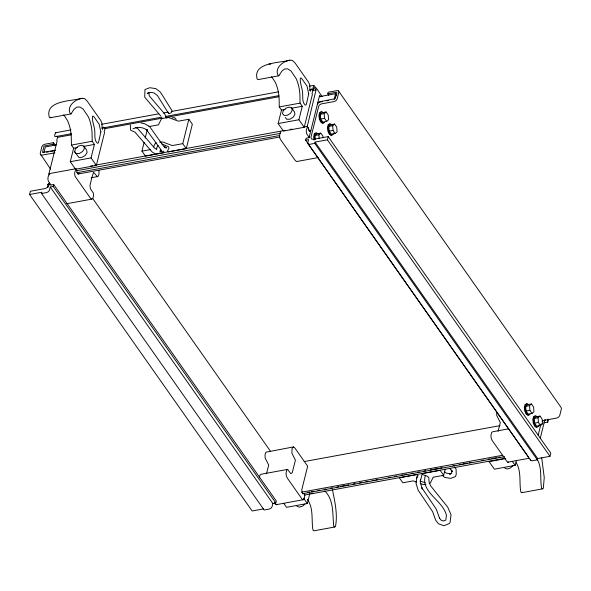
<?xml version="1.0" encoding="UTF-8"?>
<svg xmlns="http://www.w3.org/2000/svg" width="591" height="591" viewBox="0 0 591 591"><rect width="100%" height="100%" fill="white"/><g stroke="black" fill="none" stroke-linecap="round" stroke-linejoin="round"><path stroke-width="0.89" d="M130.301 124.952L130.604 130.219L134.94 132.133L152.131 151.998L155.005 153.697M548.67 419.248L547.68 422.506L547.628 419.211M496.662 412.104L496.765 415.554L500.311 422.565L498.11 431.29M425.335 475.637C420.423 492.207 443.095 500.525 446.419 515.271L445.828 520.102L443.612 521.011L441.012 520.11L439.349 517.834L439.63 518.373L436.232 509.095L421.856 487.819L422.343 488.993L420.364 482.618L420.541 479.286L420.445 480.764L422.233 473.62L440.177 470.31L443.678 475.29L433.218 477.21L430.263 483.142L429.435 483.645M263.593 508.881L252.15 510.979L29.55 194.483L30.355 191.262L45.278 188.529L47.509 187.34L48.883 185.411L49.548 182.752M43.882 152.729L45.322 146.952L56.211 144.958M54.195 145.748L53.131 144.241L53.53 142.63L44.62 144.27L42.951 145.157L41.917 146.605L40.158 153.66L50.604 169.166M272.857 503.51L275.827 502.963L53.227 186.468L50.257 187.015L272.857 503.51L272.059 506.716L271.025 508.157L269.356 509.05L264.155 510.003L41.555 193.508L41.872 192.223L29.55 194.483M56.854 136.122L57.696 137.326L56.817 139.875L57.076 141.168L48.964 173.688L49.843 174.936M50.257 187.015L49.459 190.221L48.425 191.661L46.755 192.555L41.555 193.508M53.227 186.468L53.707 184.54L50.737 185.086M104.363 127.405L105.205 128.609L104.179 131.379L104.518 132.709L96.363 165.428L75.574 169.24L70.277 161.705L73.639 148.23L71.415 145.076L71.289 137.592A21.66 9.899 79.6 0 0 67.559 120.638L63.762 114.772M74.651 151.769L75.367 148.917L78.027 146.339L81.403 145.246L83.907 146.147L86.633 150.025L87.091 152.5L85.296 155.389L82.083 157.339L78.958 157.442L74.651 151.769L76.232 153.564L79.357 153.461L82.57 151.51L84.365 148.622L83.907 146.147M96.363 165.428L91.058 157.893L94.42 144.418L92.196 141.264L92.078 133.773A21.66 9.899 79.6 0 0 88.347 116.826L83.08 109.054L79.829 107.008L76.749 107.111L74.111 109.187L70.972 113.937L50.191 117.757L49.26 117.055C44.65 100.093 73.04 101.15 81.95 98.313L84.528 98.549L87.15 101.061L100.78 120.438L101.955 123.364L102.066 128.705L102.509 129.333L103.322 126.984M163.833 151.082L163.397 152.818L145.438 156.12L141.936 151.141L144.101 142.431M145.187 138.08L147.358 129.37M164.704 147.595L165.133 145.851M161.89 143.96L168.553 146.753L168.923 148.363L167.534 150.838L168.302 151.924L186.261 148.629L182.759 143.65L188.839 119.264L178.386 121.185L168.716 117.572L162.252 118.399L161.424 118.909L158.469 124.841L148.88 126.6M186.261 148.629L192.341 124.243L188.839 119.264M311.789 88.657L313.06 90.467L312.033 93.238L312.373 94.567L304.217 127.287L283.429 131.099L278.132 123.563L281.486 110.089L279.27 106.934L279.144 99.451A21.66 9.899 79.6 0 0 275.413 82.496L271.616 76.631M304.217 127.287L298.913 119.751L302.274 106.277L300.051 103.122L299.933 95.631A21.66 9.899 79.6 0 0 296.194 78.684L290.927 70.913L287.684 68.866L284.603 68.97L281.966 71.038L278.826 75.796L258.038 79.615L257.115 78.913C252.505 61.952 280.895 63.008 289.797 60.171L292.382 60.408L295.005 62.919L308.635 82.297L309.81 85.222L309.913 90.563L310.364 91.191L310.785 90.401M309.706 89.987L313.333 89.322L314.338 87.512L316.03 89.921L307.298 126.282L309.847 131.483L310.829 130.626L310.334 131.446L309.588 131.342L308.746 130.271L308.354 128.062L307.32 126.858L306.382 129.954A3.391 1.551 79.6 0 0 307.261 134.667L309.366 137.666M528.221 456.644L305.621 140.156L306.101 138.228L309.071 137.681L319.628 95.336L320.64 96.769M305.621 140.156L308.591 139.609L307.793 142.815L308.17 143.997L530.77 460.492L532.136 460.825L537.337 459.872L314.737 143.377L315.055 142.091L327.377 139.831L549.977 456.326L537.655 458.586L315.055 142.091M328.855 95.343L327.798 93.836L328.197 92.233L337.106 90.6L338.473 90.925L561.073 407.421L561.45 408.61L559.692 415.665L558.658 417.113L556.981 418L543.993 420.386L542.316 421.272M334.137 99.465L335.577 93.688L319.251 96.688M327.377 139.831L328.182 136.61L313.26 139.35L311.435 138.907L310.932 137.326L318.682 106.225L319.716 104.777L321.393 103.89L334.38 101.504L336.057 100.618L337.092 99.17L338.85 92.115L338.473 90.925M333.501 133.049L333.161 134.416L331.662 135.28L329.911 133.943L328.589 130.914L328.19 127.353L328.877 124.612L330.376 123.748L332.12 125.085M259.323 477.838L259.981 475.208L260.926 474.292L287.647 469.387L290.735 473.59L292.176 472.918L295.426 460.167L291.88 453.157L292.094 448.414L293.439 446.922L294.791 447.897L307.66 466.203L301.802 489.703L302.149 492.569L302.947 493.825L303.944 493.596L304.882 495.199L304.188 498.634A3.391 1.551 79.6 0 1 302.038 499.048L287.27 478.053L286.266 475.681L286.051 472.94L286.701 470.303L287.647 469.387M275.827 502.963L276.307 501.035L53.707 184.54M283.887 503.554L286.532 507.322L307.32 503.51L309.839 493.404M443.678 475.29L445.193 469.195M505.357 458.66L489.089 461.645L494.386 469.18L515.175 465.368L516.431 460.315M538.881 425.055L538.541 426.421L537.034 427.286L535.291 425.948L533.968 422.92L533.57 419.359L534.249 416.625L535.749 415.761L537.5 417.098M538.187 435.161L540.839 424.493M540.218 438.404L544.821 419.942M537.337 459.872L537.655 458.586M549.977 456.326L550.782 453.105L328.182 136.61M417.098 475.977L416.012 483.283L418.169 490.235L432.612 511.614L435.685 520.206L438.559 523.84L444.026 525.724L449.145 523.626L450.098 522.37L451.036 514.739L447.756 507.218L430.809 486.061L429.221 482.869L428.881 479.345M159.925 152.131L160.589 149.508M266.497 473.79L268.698 465.073L265.16 458.055L265.056 454.605L265.906 452.196L293.439 446.922M70.905 129.924L55.495 132.753L54.623 135.413L55 136.728L71.319 133.729M322.11 96.688L317.005 89.071L313.828 85.348L312.957 88.007L313.333 89.322M153.497 146.996L155.344 143.288L156.172 142.786M157.996 145.393L156.718 147.765L156.763 148.917M416.685 478.067L418.073 475.592L417.312 474.507L399.346 477.809L402.848 482.788L413.301 480.867L416.529 482.071M317.308 104.637L318.505 102.553L320.174 101.659L335.208 98.712L336.914 92.772L336.331 92.27L327.798 93.836M79.201 173.207L78.721 173.946L77.982 173.843L77.14 172.771L76.749 170.563L75.707 169.358L74.776 172.454A3.391 1.551 79.6 0 0 75.648 177.174L90.416 198.162L91.768 199.145L92.883 198.295L93.541 195.658L93.422 193.242L90.408 188.773L89.965 185.419L91.546 178.822L93.518 172.276L97.382 176.613L98.246 176.221L99.029 173.909L98.941 170.385M545.419 419.869L544.983 419.802M304.897 503.983L302.762 506.044L299.393 507.137L296.889 506.236M513.284 465.324L510.617 467.902L507.248 468.995L504.744 468.087M47.878 187.694L47.686 184.547L49.555 182.915M320.352 114.299L322.228 112.659L326.084 111.965L328.249 115.038L328.537 119.751L326.66 121.391L322.812 122.086L320.647 119.013L320.352 114.299L324.208 113.605L326.084 111.965M315.313 139.402L315.077 135.472L316.946 133.832L320.802 133.138L322.967 136.211L323.063 137.784M315.077 135.472L318.933 134.778L320.802 133.138M328.869 126.408L330.746 124.767L334.602 124.073L336.767 127.154L337.055 131.867L335.178 133.5L331.329 134.201L329.165 131.121L328.869 126.408L332.726 125.713L334.602 124.073M525.731 406.305L527.608 404.665L531.464 403.971L533.629 407.051L533.917 411.764L532.04 413.397L528.184 414.099L526.02 411.018L525.731 406.305L529.588 405.611L531.464 403.971M534.249 418.413L536.126 416.781L539.982 416.079L542.146 419.159L542.435 423.873L540.558 425.513L536.702 426.207L534.537 423.134L534.249 418.413L538.106 417.719L539.982 416.079M307.386 499.351C313.895 508.489 311.169 520.11 312.994 530.157L313.917 530.829L334.705 527.009L335.474 526.448C337.838 514.281 334.816 501.766 332.497 489.821M516.172 462.664C521.661 471.692 518.994 482.47 520.841 492.015L521.772 492.687L522.54 492.126M521.772 492.687L542.56 488.868L543.328 488.306L544.245 477.565L541.703 457.848M50.191 117.757L50.966 117.225M321.112 111.78L319.613 112.645L318.933 115.378L319.325 118.939L320.654 121.968L322.398 123.305L323.898 122.44M324.644 122.307L323.144 123.172L321.393 121.835L320.071 118.806L319.672 115.238L320.359 112.504L321.859 111.64L323.018 112.534M329.63 123.888L328.131 124.753L327.451 127.486L327.842 131.054L329.172 134.076L330.916 135.42L332.415 134.556M315.838 132.953L314.331 133.817L313.651 136.551L314.05 140.111M526.492 403.786L524.993 404.65L524.306 407.384L524.705 410.944L526.027 413.973L527.778 415.31L529.277 414.446M530.016 414.313L528.517 415.178L526.773 413.84L525.451 410.811L525.052 407.251L525.731 404.51L527.231 403.646L528.398 404.54M535.01 415.894L533.51 416.758L532.823 419.499L533.222 423.06L534.545 426.089L536.296 427.426M81.95 98.313C75.441 99.281 66.739 105.929 70.048 113.236L70.972 113.937M289.797 60.171C283.288 61.139 274.593 67.788 277.896 75.094L278.826 75.796M166.359 117.949L164.771 114.041L149.146 95.712L149.08 92.314L147.181 93.459L150.188 92.322L154.066 92.935L157.376 95.469L168.708 113.612L171.264 112.77L171.981 110.635L160.42 92.115L155.884 88.65L149.833 87.697L144.943 89.544L144.736 97.197L160.745 115.984M132.982 128.772C137.637 126.747 143.111 126.947 147.159 130.242M47.686 184.547L49.23 184.259M101.726 124.273L158.831 113.79M163.36 112.962L167.896 112.127M171.523 111.463L278.479 91.834M309.3 86.183L313.828 85.348M102.14 128.077L161.964 117.099M165.591 116.434L278.893 95.639M57.696 137.326L71.297 134.829M104.836 128.675L161.934 118.2M165.561 117.535L278.863 96.739M312.403 90.586L316.03 89.921M53.131 144.241L44.037 146.103L42.456 152.434L55.584 150.217M71.415 145.076L92.196 141.264M279.27 106.934L300.051 103.122M46.608 152.227L48.418 151.894M50.235 151.562L54.771 150.735M317.81 102.465L322.346 101.63M326.882 100.795L328.692 100.463M73.639 148.23L77.251 147.573M83.575 146.413L94.42 144.418M281.486 110.089L285.106 109.431M291.429 108.264L302.274 106.277M54.897 152.796L41.902 155.174L40.535 154.842M159.636 142.15L162.636 141.951L172.306 145.563L182.759 143.65M70.277 161.705L91.058 157.893M278.132 123.563L298.913 119.751M141.936 151.141L150.646 149.538M48.964 173.688L76.158 168.694M90.659 166.034L92.477 165.702M94.287 165.369L285.542 130.271M290.078 129.444L291.888 129.111M303.671 126.947L307.298 126.282M76.571 170.74L280.518 133.315M76.764 172.735L279.802 135.479M77.805 174.064L279.935 136.972M91.147 177.758L97.382 176.613M314.737 143.377L309.536 144.33L308.17 143.997M66.827 203.718L91.768 199.145M318.032 157.62L296.652 161.542L295.301 160.567L280.533 139.572A3.391 1.551 79.6 0 1 279.661 134.851L280.363 132.029L280.902 131.926M304.129 461.586L500.045 425.631M508.57 428.852L492.532 431.792L491.586 432.708L490.929 435.338L491.151 438.079L492.155 440.458L506.923 461.453A3.391 1.551 79.6 0 0 508.548 462.029M543.816 422.838L547.443 422.173M301.536 492.177L502.764 455.247M307.881 492.34L309.691 492.007M311.509 491.675L313.319 491.343M317.855 490.508L319.665 490.175M324.2 489.348L326.01 489.016M330.539 488.181L332.356 487.848M336.885 487.014L338.702 486.681M340.512 486.349L345.048 485.521M346.858 485.189L348.668 484.856M353.204 484.022L355.014 483.689M359.55 482.854L361.36 482.522M365.895 481.695L367.705 481.362M372.234 480.527L374.051 480.195M375.861 479.862L377.679 479.53M388.553 477.535L390.363 477.203M394.899 476.368L396.709 476.036M401.245 475.208L403.055 474.876M404.872 474.543L406.682 474.211M411.21 473.376L413.028 473.044M417.556 472.209L419.374 471.877M423.902 471.049L425.719 470.717M430.248 469.882L432.065 469.55M433.875 469.217L438.404 468.39M440.221 468.057L442.031 467.725M452.913 465.723L454.723 465.39M459.251 464.563L461.069 464.231M462.879 463.898L467.415 463.063M469.224 462.731L471.042 462.398M481.916 460.404L483.726 460.071M488.262 459.237L490.072 458.904M491.889 458.572L496.418 457.744M498.228 457.412L500.045 457.079M302.518 493.714L504.655 456.621M311.095 493.522L312.905 493.19M304.668 495.044L504.987 458.284M276.152 504.684L302.88 499.779M507.765 462.184L529.144 458.261M425.978 484.28L422.971 484.48L420.556 483.578M320.647 119.013L324.503 118.318L326.66 121.391M329.165 131.121L333.021 130.426L335.178 133.5M526.02 411.018L529.876 410.324L532.04 413.397M534.537 423.134L538.394 422.432L540.558 425.513M540.891 424.153L542.435 423.873M172.084 117.786L174.737 117.727L176.214 119.448M165.088 147.75L166.78 147.868L164.069 146.893L149.493 126.378L144.64 123.733L141.094 122.965M269.016 63.991L270.737 64.146M425.121 482.603L419.957 481.118M55.495 132.753L55.916 132.842M160.146 150.86L162.636 151.732L163.397 152.818M291.762 108.005L289.258 107.104L285.881 108.197L283.215 110.776L282.505 113.627L284.079 115.422L287.211 115.319L290.425 113.369L292.22 110.48L291.762 108.005L294.488 111.884L294.946 114.359L293.151 117.247L289.937 119.197L286.805 119.301L285.231 117.498M135.413 127.442L137.57 128.395L154.842 148.356L156.711 149.464M49.297 174.426L48.758 174.53L48.048 177.359A3.391 1.551 79.6 0 0 48.927 182.072L50.819 184.769M542.56 488.868L541.629 488.203C539.782 478.658 542.442 467.88 536.96 458.852M334.705 527.009L333.775 526.345C332.349 514.51 334.299 500.318 324.747 490.877M444.417 471.596L446.493 473.177L450.63 473.834L449.611 474.189L451.664 473.413L451.598 470.015L452.58 471.751L449.588 468.294M442.282 475.511L444.824 477.454L450.711 478.378L455.469 476.582L456.208 474.573L456.097 469.01L454.331 466.971M317.744 133.706L316.577 132.812L315.077 133.677L314.397 136.418L314.693 139.084M161.823 150.875L146.228 129.399M335.577 93.688L336.634 95.195M512.523 461.601L515.175 465.368M422.21 473.613L422.971 474.699L427.123 476.154L428.844 477.513L428.896 478.666M53.53 142.63L55.65 145.645M92.676 198.443L270.227 450.889M303.611 498.235L307.32 503.51M274.364 502.609L275.31 503.953A3.391 1.551 79.6 0 0 276.943 504.537M167.844 112.002L168.708 113.612M530.393 459.31L530.77 460.492M538.106 417.719L538.394 422.432M529.588 405.611L529.876 410.324M332.726 125.713L333.021 130.426M324.208 113.605L324.503 118.318M318.933 134.778L319.17 138.708M100.876 131.963L98.512 142.416L98.01 143.236L97.271 143.125C94.331 140.392 95.003 136.27 94.841 132.665C94.959 127.146 91.982 121.953 92.395 116.516L93.053 116.072L93.843 116.656L99.155 124.213L100.876 131.963M308.724 93.821L306.36 104.267L305.865 105.095L305.119 104.984C302.186 102.25 302.851 98.128 302.695 94.523C302.806 89.005 299.836 83.811 300.25 78.374L300.908 77.931L301.698 78.514L307.01 86.072L308.724 93.821"/></g></svg>
